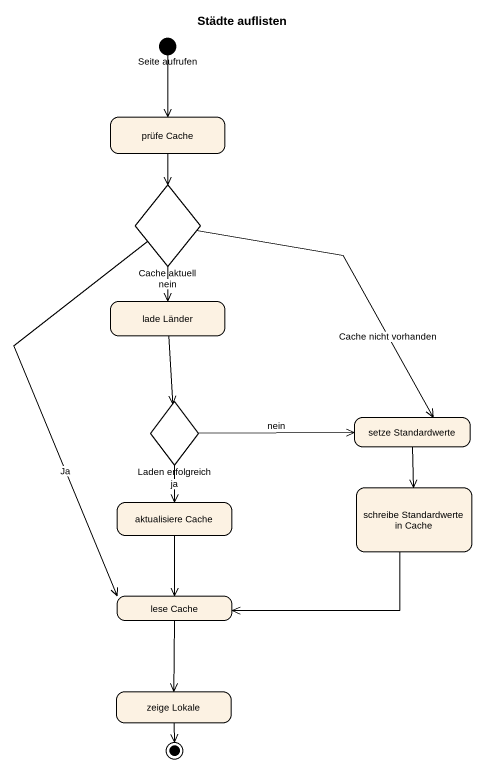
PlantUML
@startuml
title Städte auflisten
hide empty description
state "Seite aufrufen" as Seite_aufrufen <<start>>
state "prüfe Cache" as prüfe_Cache
state "Cache aktuell" as Cache_aktuell <<choice>>
state "lade Länder" as lade_Länder
state "Laden erfolgreich" as Laden_erfolgreich <<choice>>
state "setze Standardwerte" as setze_Standardwerte
state "schreibe Standardwerte in Cache" as schreibe_Standardwerte_in
state "aktualisiere Cache" as aktualisiere_Cache
state "lese Cache" as lese_Cache
state "zeige Lokale" as zeige_Lokale
Seite_aufrufen --> prüfe_Cache
prüfe_Cache --> Cache_aktuell
Cache_aktuell --> lade_Länder : nein
Cache_aktuell --> setze_Standardwerte : Cache nicht vorhanden
Cache_aktuell --> lese_Cache : Ja
lade_Länder --> Laden_erfolgreich
Laden_erfolgreich -right-> setze_Standardwerte : nein
Laden_erfolgreich --> aktualisiere_Cache : ja
setze_Standardwerte --> schreibe_Standardwerte_in
schreibe_Standardwerte_in -left-> lese_Cache
aktualisiere_Cache --> lese_Cache
lese_Cache --> zeige_Lokale
zeige_Lokale --> [*]
@enduml
